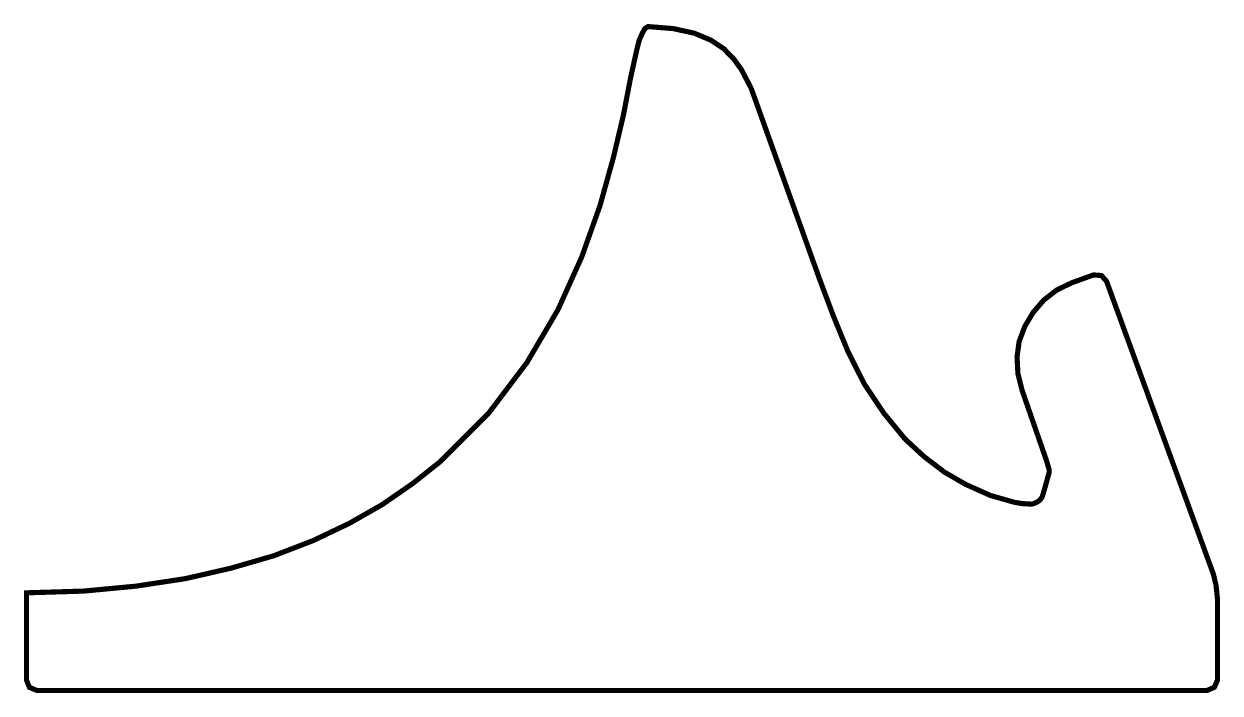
# Model space of a CAD drawing. Header units: millimetres. Extents: x 0 to 72.9, y 0 to 40.8.
import ezdxf

# ---------------------------------------------------------------- set-up
doc = ezdxf.new("R2010")
doc.units = ezdxf.units.MM

msp = doc.modelspace()

# ---------------------------------------------------------------- linework, layer by layer
at = {"layer": 'P', "const_width": 0.314}
msp.add_lwpolyline([(62.459, 13.635), (62.459, 13.476), (62.089, 12.153), (62.018, 11.959), (61.93, 11.836), (61.824, 11.73), (61.613, 11.606), (61.524, 11.571), (61.383, 11.536), (60.819, 11.571), (60.36, 11.642), (58.879, 12.065), (57.379, 12.735), (56.092, 13.476), (54.839, 14.429), (53.675, 15.505), (52.388, 17.074), (51.206, 18.838), (50.2, 20.832), (49.318, 22.983), (48.489, 25.188), (44.309, 36.848), (43.709, 37.994), (43.251, 38.629), (42.651, 39.247), (41.857, 39.776), (40.852, 40.199), (39.564, 40.481), (38.029, 40.605), (37.835, 40.481), (37.677, 40.199), (37.483, 39.758), (37.324, 39.105), (36.953, 37.43), (36.53, 35.225), (35.913, 32.614), (35.101, 29.704), (33.99, 26.582), (32.544, 23.372), (30.656, 20.161), (28.31, 17.057), (25.4, 14.146), (23.689, 12.788), (21.855, 11.518), (19.844, 10.372), (17.621, 9.313), (15.24, 8.396), (12.629, 7.638), (9.86, 7.003), (6.844, 6.544), (3.651, 6.244), (0.176, 6.138), (0.176, 0.829), (0.353, 0.388), (0.811, 0.194), (72.073, 0.194), (72.513, 0.388), (72.708, 0.829), (72.708, 5.75), (72.619, 6.597), (72.461, 7.267), (65.952, 25.1), (65.634, 25.453), (65.158, 25.488), (63.835, 25.012), (62.918, 24.571), (62.124, 23.954), (61.489, 23.213), (60.978, 22.366), (60.625, 21.431), (60.501, 20.496), (60.554, 19.473), (60.801, 18.486), (62.283, 14.217), (62.459, 13.635), (62.459, 13.635)], dxfattribs=at)

doc.saveas('drawing.dxf')
